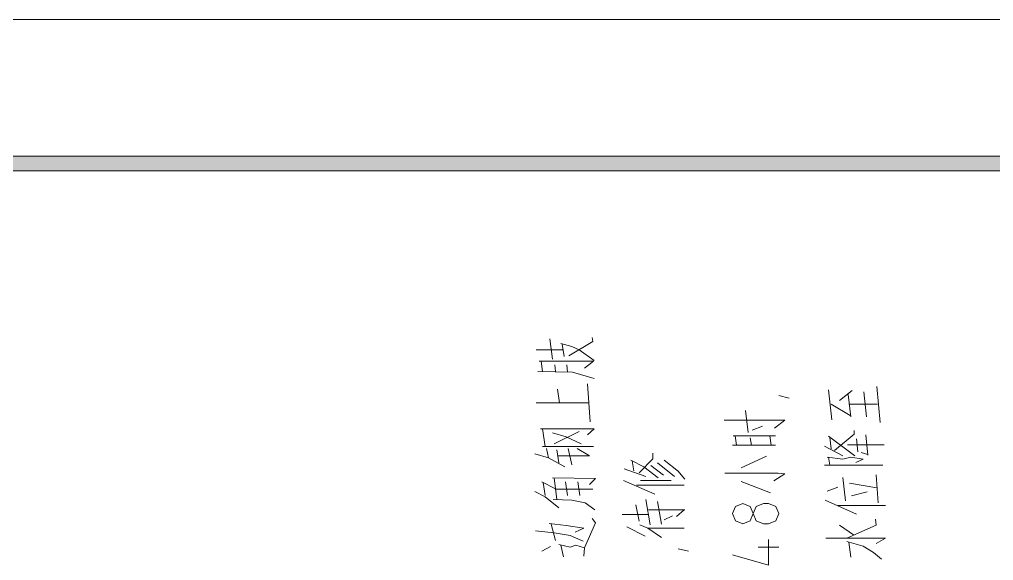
# Model space of a CAD drawing. Header units: millimetres. Extents: x 0 to 829, y 0 to 586.
# Drawn here: x 305.5 to 372.2, y 548.6 to 585.6 of the extents above; entities that cross this region are included whole.
import ezdxf

# ---------------------------------------------------------------- set-up
doc = ezdxf.new("R2010")
doc.units = ezdxf.units.MM

msp = doc.modelspace()

# ---------------------------------------------------------------- hatches: boundary and pattern name
h = msp.add_hatch(color=0)
h.dxf.hatch_style = 2
h.paths.add_polyline_path([(819.788528, 576.266028), (818.80075, 575.281778), (25.142472, 575.281778), (24.154694, 576.266028)])

# ---------------------------------------------------------------- linework, layer by layer
at = {"color": 0, "lineweight": 0}
for points in [[(0, 0), (0, 585.632278), (829.154778, 585.632278), (829.154778, 0)], [(819.788528, 576.266028), (818.80075, 575.281778), (25.142472, 575.281778), (24.154694, 576.266028)], [(355.063778, 552.502917), (354.566361, 552.298306), (354.358222, 551.800889), (354.566361, 551.303472), (355.063778, 551.095333), (355.561194, 551.303472), (355.769333, 551.800889), (355.561194, 552.298306)]]:
    msp.add_lwpolyline(points, close=True, dxfattribs=at)
for points in [[(342.035694, 562.370111), (341.85225, 563.767111)], [(343.157528, 562.602944), (344.787361, 563.580139), (344.7415, 563.858833)], [(340.917389, 563.02275), (342.783583, 563.02275)], [(342.596611, 563.439028), (343.340972, 563.255583)], [(342.829444, 562.553556), (342.688333, 563.393167)], [(343.340972, 563.255583), (343.856028, 563.02275)], [(343.856028, 563.02275), (344.879083, 562.274861)], [(341.104361, 562.229), (344.833222, 562.229), (344.226444, 561.763333)], [(341.337194, 561.5305), (341.245472, 562.229)], [(342.222667, 561.5305), (342.176806, 561.996167)], [(343.016417, 561.996167), (343.062278, 561.484639)], [(341.012639, 561.5305), (343.390361, 561.484639), (344.879083, 561.064833)], [(342.363778, 560.316944), (342.504889, 559.385611)], [(344.600389, 558.080333), (344.413417, 560.690889)], [(361.15625, 558.232028), (360.923417, 560.281667)], [(361.671306, 559.537306), (362.556778, 560.235806)], [(364.465306, 558.045056), (364.232472, 560.5145)], [(358.231722, 559.713694), (357.529694, 559.886556)], [(362.461528, 558.419), (362.274556, 559.957111)], [(363.347, 560.140556), (363.533972, 558.419)], [(340.917389, 559.385611), (344.508667, 559.385611)], [(362.415667, 558.510722), (361.110389, 559.304472)], [(364.278333, 559.304472), (362.320417, 559.304472)], [(355.420083, 557.367722), (355.233111, 558.856444)], [(341.199611, 557.614667), (344.879083, 557.614667), (344.413417, 557.194861)], [(341.524167, 556.404639), (341.337194, 557.614667)], [(353.79025, 558.203806), (357.938917, 558.203806), (357.236889, 557.646417)], [(355.698778, 557.505306), (356.400806, 557.787528)], [(342.035694, 557.335972), (342.970556, 557.057278), (343.993611, 556.591611)], [(342.130944, 556.591611), (343.856028, 557.427694)], [(354.397028, 557.134889), (357.286278, 557.134889)], [(354.629861, 556.48225), (354.534611, 557.134889)], [(355.652917, 556.48225), (355.561194, 556.993778)], [(357.004056, 556.48225), (356.912333, 557.134889)], [(360.923417, 557.113722), (362.740222, 555.762583)], [(361.110389, 556.22825), (361.018667, 557.018472)], [(362.694361, 557.251306), (361.343222, 556.133)], [(362.694361, 557.251306), (362.694361, 557.484139)], [(362.927194, 556.041278), (362.835472, 556.92675)], [(363.488111, 557.205444), (363.625694, 555.808444)], [(341.337194, 556.404639), (344.833222, 556.404639)], [(341.757, 555.610889), (341.619417, 556.263528)], [(342.409639, 555.752), (344.554528, 555.752), (343.714917, 556.263528)], [(343.340972, 555.145222), (343.108139, 556.263528)], [(354.347639, 556.48225), (357.286278, 556.48225)], [(360.644722, 556.415222), (361.904139, 555.762583)], [(364.744, 556.506944), (362.228694, 556.506944)], [(340.825667, 555.889583), (341.757, 555.610889), (342.875306, 555.004111)], [(342.4555, 555.286333), (342.317917, 556.171806)], [(347.958833, 554.584306), (348.893694, 555.565028), (348.893694, 555.935444)], [(354.954417, 554.944139), (356.6795, 555.734361)], [(360.831694, 555.667333), (361.904139, 555.52975)], [(361.018667, 555.109944), (360.923417, 555.667333)], [(361.904139, 555.52975), (362.461528, 555.667333), (363.301139, 555.52975), (362.789611, 555.296917)], [(363.160028, 555.995417), (363.625694, 555.854306)], [(347.401444, 555.469778), (348.286917, 555.004111), (349.264111, 554.25975)], [(347.588417, 554.725417), (347.493167, 555.423917)], [(348.752583, 555.099361), (349.638056, 554.446722)], [(349.21825, 555.282806), (350.382417, 554.351472)], [(349.683917, 555.469778), (350.664639, 554.679556)], [(360.644722, 555.109944), (364.652278, 555.109944)], [(342.035694, 554.25975), (344.974333, 554.213889), (344.554528, 553.794083)], [(342.317917, 552.7675), (342.130944, 554.25975)], [(346.935778, 554.866528), (348.4245, 554.351472)], [(350.61525, 554.725417), (351.080917, 554.1645)], [(353.836111, 554.570194), (357.469722, 554.570194), (357.938917, 554.524333), (357.191028, 554.058667)], [(362.087583, 552.686361), (361.904139, 554.270333)], [(364.327722, 552.54525), (364.186611, 554.457306)], [(341.291333, 553.981056), (342.176806, 553.515389)], [(341.524167, 553.049722), (341.386583, 553.935194)], [(343.062278, 553.049722), (342.921167, 553.981056)], [(343.760778, 553.981056), (343.901889, 553.049722)], [(346.886389, 554.072778), (349.031278, 553.141444)], [(347.771861, 553.748222), (351.035056, 553.748222)], [(348.054083, 554.072778), (350.149583, 554.072778)], [(354.954417, 554.012806), (356.958194, 553.219056)], [(360.831694, 553.339), (361.576056, 553.617694)], [(362.369806, 553.896389), (364.232472, 553.571833)], [(340.825667, 553.328417), (341.524167, 552.954472), (342.4555, 552.210111)], [(344.787361, 553.466), (342.272056, 553.466)], [(362.507389, 553.010917), (363.579833, 553.289611)], [(342.085083, 552.7675), (343.340972, 552.721639), (344.275833, 552.534667), (344.928472, 552.069)], [(347.958833, 551.27525), (347.726, 552.393556)], [(348.4245, 552.7675), (348.706722, 551.042417)], [(349.496944, 551.091806), (349.21825, 552.629917)], [(356.471361, 552.502917), (355.973944, 552.298306), (355.769333, 551.800889), (355.973944, 551.303472), (356.471361, 551.095333)], [(356.471361, 552.502917), (356.824139, 552.502917)], [(356.824139, 551.095333), (357.321556, 551.303472), (357.529694, 551.800889), (357.321556, 552.298306), (356.824139, 552.502917)], [(360.690583, 552.732222), (362.835472, 551.755028)], [(361.576056, 552.358278), (364.83925, 552.358278)], [(348.565611, 551.744444), (346.794667, 551.744444)], [(348.611472, 552.069), (351.080917, 552.069)], [(349.683917, 551.3705), (350.244833, 551.649194)], [(350.523528, 551.603333), (351.035056, 552.069)], [(341.802861, 551.137667), (342.970556, 550.996556), (344.180583, 550.809583), (343.573806, 550.530889)], [(342.222667, 549.9735), (341.943972, 551.091806)], [(344.180583, 548.901056), (344.226444, 549.458444), (344.974333, 551.183528), (344.7415, 551.462222)], [(348.378639, 550.252194), (347.12275, 550.904833)], [(348.008222, 551.042417), (348.565611, 550.809583), (349.496944, 550.156944)], [(356.824139, 551.095333), (356.471361, 551.095333)], [(361.671306, 551.007139), (362.6485, 550.3545)], [(362.182833, 550.121667), (364.186611, 551.007139), (364.14075, 551.426944)], [(340.871528, 550.626139), (342.130944, 550.485028), (343.24925, 550.298056), (344.134722, 549.924111)], [(351.035056, 550.809583), (348.565611, 550.809583)], [(341.291333, 549.225611), (341.898111, 549.553694)], [(342.4555, 549.691278), (343.24925, 549.507833), (343.623194, 549.645417), (344.226444, 549.458444)], [(342.783583, 548.855194), (342.596611, 549.645417)], [(354.358222, 548.982194), (356.824139, 548.280167), (356.824139, 550.040528)], [(360.736444, 550.121667), (364.83925, 550.121667), (364.186611, 549.75125)], [(362.182833, 549.888833), (363.301139, 549.564278), (363.999639, 549.144472), (364.560556, 548.678806)], [(362.461528, 548.816389), (362.320417, 549.842972)], [(351.331389, 549.222083), (350.625833, 549.398472)], [(356.118583, 549.511361), (357.529694, 549.511361)]]:
    msp.add_lwpolyline(points, dxfattribs=at)

doc.saveas('drawing.dxf')
